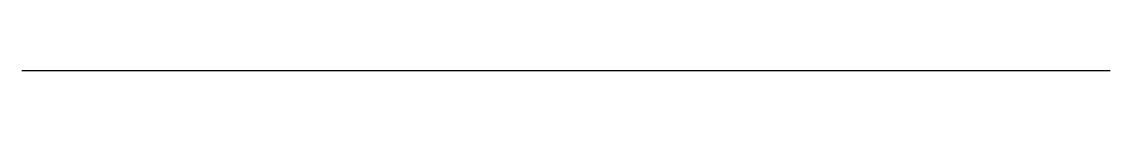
# Model space of a CAD drawing. Extents: x -2 to 2, y 0 to 0.
import ezdxf

# ---------------------------------------------------------------- set-up
doc = ezdxf.new("R2010")
doc.units = 0
doc.layers.get('0').update_dxf_attribs({"linetype": 'CONTINUOUS'})

msp = doc.modelspace()

# ---------------------------------------------------------------- linework, layer by layer
at = {"color": 0, "linetype": 'CONTINUOUS'}
msp.add_line((-2, 0), (2, 0), dxfattribs=at)

doc.saveas('drawing.dxf')
